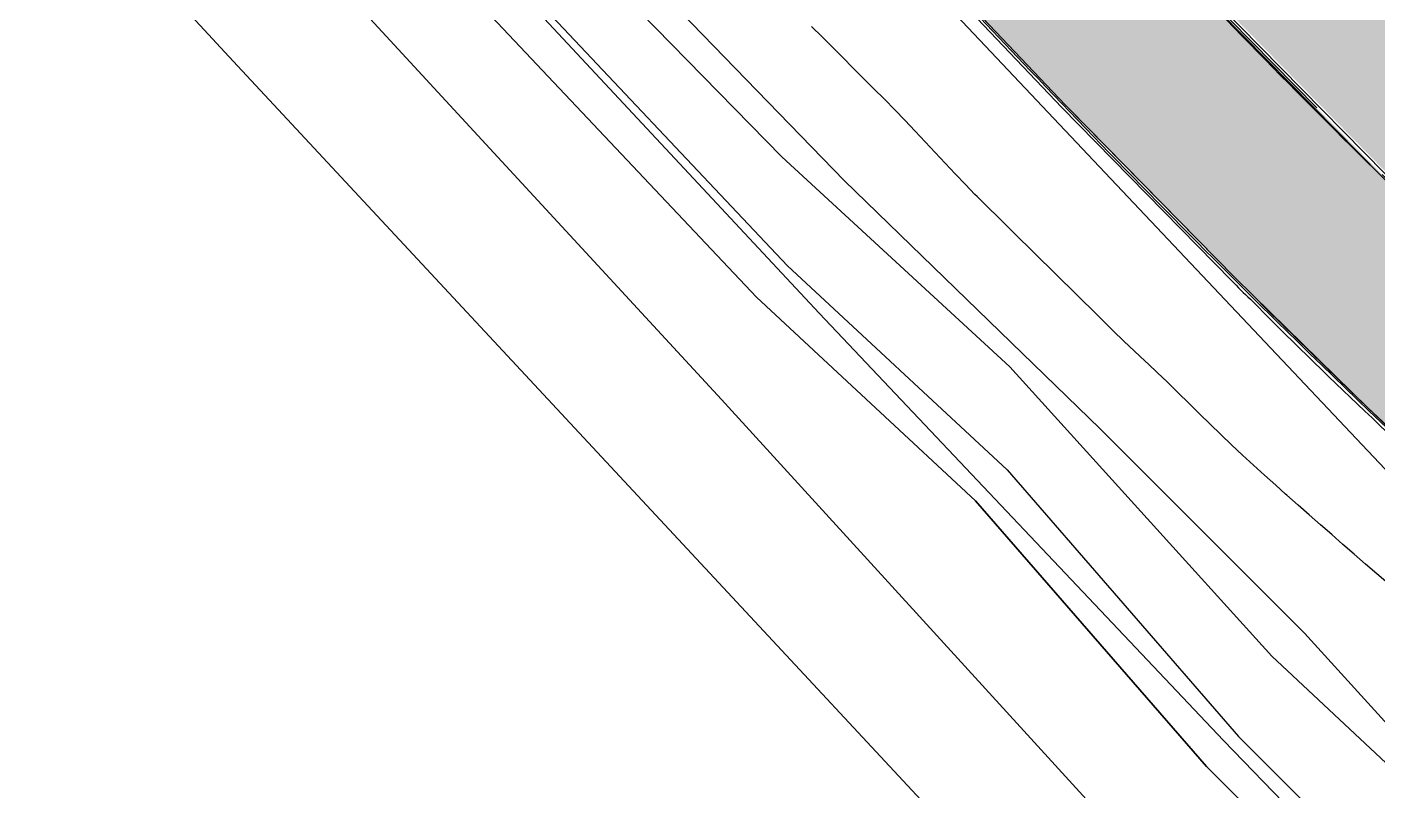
# Model space of a CAD drawing. Header units: metres. Extents: x 3 to 509016, y 4 to 6969473.
# Drawn here: x 507782.78 to 507828.73, y 6967103.92 to 6967129.88 of the extents above; entities that cross this region are included whole.
import ezdxf

# ---------------------------------------------------------------- set-up
doc = ezdxf.new("R2010")
doc.units = ezdxf.units.M
doc.linetypes.add('ISO-DASHED', pattern=[12, 8, -4])
doc.layers.add('_PROP-BDY', color=6, linetype='Continuous', plot=False)
doc.layers.add('A-FLOR', color=252, linetype='Continuous', lineweight=5)
doc.layers.add('D_UG_PIPES', color=252, linetype='EXIST_SWD', lineweight=0)
for name, color, linetype in [('EWS_BATTER TOE', 252, 'Continuous'), ('HATCH_PAVEMENT_CARPARK', 254, 'Continuous'), ('KRB_BACK', 252, 'Continuous'), ('KRB_INV BARRIER [TYPE 1]', 2, 'ISO-DASHED'), ('KRB_LIP', 252, 'Continuous'), ('mga2020bdy', 252, 'Continuous'), ('mga2020DR_UNLINED', 252, 'Continuous'), ('STRINGS LIP', 60, 'Continuous'), ('TOPO_BANK', 252, 'Continuous'), ('XREF', 7, 'Continuous')]:
    doc.layers.add(name, color=color, linetype=linetype)
doc.layers.add('HATCH_PAVEMENT_FOOTPATH', color=7, linetype='Continuous', true_color=0xffe8a3)
doc.styles.get("Standard").update_dxf_attribs({"font": 'ARIALN.TTF'})
doc.linetypes.add('EXIST_SWD', pattern='A,5,-2.5,5,-2,["SWD",Standard,S=2.5,R=0,X=0,Y=-1.25],-8,5,-2.5,5,-2.5', length=37.5)

# ---------------------------------------------------------------- blocks, each defined once
blk = doc.blocks.new('XD_HATCH')
at = {"layer": 'HATCH_PAVEMENT_CARPARK'}
h = blk.add_hatch(color=256, dxfattribs=at)
h.dxf.hatch_style = 1
edge = h.paths.add_edge_path()
edge.add_arc((507820.003, 6967266.085), 90.985, 212.49045, 214.43315, ccw=False)
edge.add_line((507743.26, 6967217.211), (507739.398, 6967223.586))
edge.add_line((507739.398, 6967223.586), (507735.794, 6967229.354))
edge.add_arc((507741.735, 6967233.063), 7.004, 130.4092, 211.9744, ccw=False)
edge.add_line((507737.195, 6967238.395), (507750.654, 6967250.094))
edge.add_line((507750.654, 6967250.094), (507741.05, 6967244.042))
edge.add_line((507741.05, 6967244.042), (507736.887, 6967241.488))
edge.add_line((507736.887, 6967241.488), (507736.596, 6967241.375))
edge.add_line((507736.596, 6967241.375), (507734.55, 6967240.12))
edge.add_line((507734.55, 6967240.12), (507731.321, 6967238.12))
edge.add_line((507731.321, 6967238.12), (507725.641, 6967234.654))
edge.add_line((507725.641, 6967234.654), (507731.043, 6967225.636))
edge.add_line((507731.043, 6967225.636), (507734.314, 6967220.406))
edge.add_line((507734.314, 6967220.406), (507740.71, 6967210.555))
edge.add_arc((507792.018, 6967243.469), 60.957, 212.67978, 223.00419)
edge.add_line((507747.44, 6967201.893), (507760.817, 6967187.542))
edge.add_line((507760.817, 6967187.542), (507809.449, 6967136.334))
edge.add_line((507809.449, 6967136.334), (507818.102, 6967127.228))
edge.add_line((507818.102, 6967127.228), (507823.852, 6967121.378))
edge.add_line((507823.852, 6967121.378), (507824.492, 6967120.745))
edge.add_arc((508006.447, 6967303.151), 257.643, 225.07103, 227.49079)
edge.add_line((507832.355, 6967113.225), (507846.232, 6967101.068))
edge.add_line((507846.232, 6967101.068), (507853.401, 6967095.287))
edge.add_line((507853.401, 6967095.287), (507861.259, 6967089.103))
edge.add_line((507861.259, 6967089.103), (507875.892, 6967078.04))
edge.add_line((507875.892, 6967078.04), (507894.996, 6967066.105))
edge.add_line((507894.996, 6967066.105), (507898.306, 6967064.422))
edge.add_arc((507903.258, 6967076.442), 13, 247.607, 320.5781)
edge.add_line((507913.301, 6967068.186), (507923.209, 6967080.381))
edge.add_line((507923.209, 6967080.381), (507928.884, 6967087.367))
edge.add_line((507928.884, 6967087.367), (507934.503, 6967094.285))
edge.add_arc((507925.6, 6967101.304), 11.338, 321.7466, 356.9562)
edge.add_arc((507925.051, 6967101.301), 11.886, 357.1121, 390.6511)
edge.add_line((507935.276, 6967107.361), (507928.355, 6967118.419))
edge.add_arc((507932.593, 6967121.072), 5, 172.2504, 212.042, ccw=False)
edge.add_line((507927.638, 6967121.746), (507927.905, 6967123.707))
edge.add_line((507927.905, 6967123.707), (507927.905, 6967123.707))
edge.add_line((507927.905, 6967123.707), (507928.222, 6967126.036))
edge.add_line((507928.222, 6967126.036), (507922.15, 6967126.731))
edge.add_line((507922.15, 6967126.731), (507921.982, 6967124.77))
edge.add_line((507921.982, 6967124.77), (507922.008, 6967120.889))
edge.add_arc((507933.653, 6967120.754), 11.645, 179.3346, 190.5058)
edge.add_arc((507935.181, 6967121.115), 13.214, 190.8395, 200.6804)
edge.add_arc((507934.907, 6967121.234), 13.001, 201.5983, 211.6011)
edge.add_line((507923.833, 6967114.422), (507928.422, 6967107.084))
edge.add_arc((507919.474, 6967101.5), 10.548, 18.5241, 31.9651, ccw=False)
edge.add_line((507929.475, 6967104.851), (507929.787, 6967103.654))
edge.add_line((507929.787, 6967103.654), (507929.949, 6967102.428))
edge.add_arc((507919.973, 6967101.735), 10, -10.2075, 3.9733, ccw=False)
edge.add_arc((507921.309, 6967101.319), 8.612, 334.462, 350.9422, ccw=False)
edge.add_line((507929.08, 6967097.606), (507928.501, 6967096.513))
edge.add_line((507928.501, 6967096.513), (507927.791, 6967095.501))
edge.add_line((507927.791, 6967095.501), (507924.256, 6967091.166))
edge.add_line((507924.256, 6967091.166), (507918.568, 6967084.191))
edge.add_line((507918.568, 6967084.191), (507911.58, 6967075.614))
edge.add_line((507911.58, 6967075.614), (507910.645, 6967074.541))
edge.add_line((507910.645, 6967074.541), (507910.131, 6967074.048))
edge.add_line((507910.131, 6967074.048), (507909.863, 6967073.813))
edge.add_line((507909.863, 6967073.813), (507909.587, 6967073.587))
edge.add_line((507909.587, 6967073.587), (507909.304, 6967073.367))
edge.add_line((507909.304, 6967073.367), (507909.013, 6967073.157))
edge.add_line((507909.013, 6967073.157), (507908.416, 6967072.764))
edge.add_line((507908.416, 6967072.764), (507907.795, 6967072.408))
edge.add_line((507907.795, 6967072.408), (507907.154, 6967072.091))
edge.add_line((507907.154, 6967072.091), (507906.825, 6967071.948))
edge.add_line((507906.825, 6967071.948), (507906.493, 6967071.814))
edge.add_line((507906.493, 6967071.814), (507905.816, 6967071.577))
edge.add_line((507905.816, 6967071.577), (507905.127, 6967071.382))
edge.add_line((507905.127, 6967071.382), (507904.429, 6967071.208))
edge.add_line((507904.429, 6967071.208), (507903.012, 6967071.034))
edge.add_line((507903.012, 6967071.034), (507901.581, 6967071.056))
edge.add_line((507901.581, 6967071.056), (507900.489, 6967071.127))
edge.add_line((507900.489, 6967071.127), (507899.41, 6967071.292))
edge.add_line((507899.41, 6967071.292), (507898.989, 6967071.383))
edge.add_line((507898.989, 6967071.383), (507898.134, 6967071.614))
edge.add_line((507898.134, 6967071.614), (507897.297, 6967071.904))
edge.add_line((507897.297, 6967071.904), (507895.368, 6967072.947))
edge.add_line((507895.368, 6967072.947), (507879.298, 6967082.987))
edge.add_line((507879.298, 6967082.987), (507866.995, 6967092.289))
edge.add_line((507866.995, 6967092.289), (507856.54, 6967100.453))
edge.add_line((507856.54, 6967100.453), (507836.168, 6967117.777))
edge.add_line((507836.168, 6967117.777), (507828.863, 6967124.875))
edge.add_line((507828.863, 6967124.875), (507821.037, 6967132.845))
edge.add_line((507821.037, 6967132.845), (507813.741, 6967140.457))
edge.add_line((507813.741, 6967140.457), (507815.658, 6967142.761))
edge.add_line((507815.658, 6967142.761), (507797.065, 6967160.683))
edge.add_line((507797.065, 6967160.683), (507795.715, 6967159.508))
edge.add_line((507795.715, 6967159.508), (507754.472, 6967202.936))
edge.add_line((507754.472, 6967202.936), (507751.459, 6967206.268))
edge.add_arc((507819.868, 6967266.093), 90.877, 214.4857, 221.17028, ccw=False)
at = {"layer": 'HATCH_PAVEMENT_FOOTPATH'}
h = blk.add_hatch(color=256, dxfattribs=at)
h.dxf.hatch_style = 1
h.paths.add_polyline_path([(507816.19, 6967141.318), (507817.315, 6967142.708), (507797.004, 6967162.328), (507795.661, 6967161.161), (507782.566, 6967176.226), (507736.687, 6967228.971), (507736.707, 6967228.989), (507736.521, 6967229.201), (507736.245, 6967228.918), (507736.554, 6967228.404), (507736.811, 6967227.975), (507737.068, 6967227.546), (507737.326, 6967227.118), (507737.583, 6967226.689), (507737.846, 6967226.25), (507738.098, 6967225.832), (507738.355, 6967225.403), (507738.613, 6967224.974), (507738.87, 6967224.546), (507739.128, 6967224.117), (507739.435, 6967223.606), (507739.647, 6967223.266), (507739.913, 6967222.842), (507740.178, 6967222.419), (507740.444, 6967221.995), (507740.709, 6967221.571), (507740.974, 6967221.147), (507741.24, 6967220.723), (507741.411, 6967220.45), (507741.505, 6967220.3), (507741.77, 6967219.876), (507742.035, 6967219.452), (507742.301, 6967219.028), (507742.566, 6967218.604), (507742.831, 6967218.18), (507743.096, 6967217.756), (507743.387, 6967217.291), (507743.629, 6967216.913), (507743.901, 6967216.494), (507744.224, 6967216), (507744.45, 6967215.66), (507744.728, 6967215.246), (507745.084, 6967214.723), (507745.292, 6967214.422), (507745.577, 6967214.012), (507745.865, 6967213.604), (507746.155, 6967213.198), (507746.447, 6967212.793), (507746.741, 6967212.39), (507747.038, 6967211.989), (507747.337, 6967211.589), (507747.638, 6967211.19), (507747.941, 6967210.794), (507748.246, 6967210.399), (507748.554, 6967210.006), (507748.863, 6967209.614), (507749.175, 6967209.224), (507749.489, 6967208.836), (507749.805, 6967208.45), (507750.123, 6967208.065), (507750.444, 6967207.683), (507750.766, 6967207.301), (507751.091, 6967206.922), (507751.417, 6967206.545), (507751.571, 6967206.368), (507751.748, 6967206.173), (507752.418, 6967205.431), (507753.089, 6967204.689), (507753.759, 6967203.947), (507754.582, 6967203.038), (507755.112, 6967202.479), (507755.8, 6967201.754), (507756.489, 6967201.029), (507757.178, 6967200.304), (507757.866, 6967199.579), (507758.555, 6967198.854), (507758.732, 6967198.667), (507759.244, 6967198.129), (507759.932, 6967197.404), (507760.621, 6967196.679), (507761.31, 6967195.953), (507761.998, 6967195.228), (507762.687, 6967194.503), (507763.375, 6967193.778), (507764.064, 6967193.053), (507764.753, 6967192.328), (507765.276, 6967191.777), (507765.441, 6967191.603), (507766.13, 6967190.878), (507766.819, 6967190.153), (507767.507, 6967189.428), (507768.196, 6967188.702), (507768.885, 6967187.977), (507769.573, 6967187.252), (507770.262, 6967186.527), (507770.951, 6967185.802), (507771.639, 6967185.077), (507772.328, 6967184.352), (507773.016, 6967183.627), (507773.705, 6967182.902), (507774.394, 6967182.176), (507775.082, 6967181.451), (507775.771, 6967180.726), (507776.46, 6967180.001), (507777.148, 6967179.276), (507777.837, 6967178.551), (507778.526, 6967177.826), (507779.214, 6967177.101), (507779.903, 6967176.376), (507780.591, 6967175.651), (507781.28, 6967174.925), (507781.969, 6967174.2), (507782.657, 6967173.475), (507783.346, 6967172.75), (507784.035, 6967172.025), (507784.723, 6967171.3), (507785.412, 6967170.575), (507786.101, 6967169.85), (507786.789, 6967169.125), (507787.478, 6967168.399), (507788.166, 6967167.674), (507788.855, 6967166.949), (507789.544, 6967166.224), (507790.232, 6967165.499), (507790.921, 6967164.774), (507791.61, 6967164.049), (507792.298, 6967163.324), (507792.987, 6967162.599), (507793.676, 6967161.874), (507794.364, 6967161.148), (507795.053, 6967160.423), (507795.725, 6967159.716), (507796.281, 6967160.199), (507797.07, 6967160.886), (507797.235, 6967160.727), (507797.955, 6967160.033), (507798.675, 6967159.339), (507799.395, 6967158.645), (507800.115, 6967157.951), (507800.835, 6967157.257), (507801.555, 6967156.563), (507802.275, 6967155.869), (507802.995, 6967155.175), (507803.715, 6967154.481), (507804.435, 6967153.787), (507805.155, 6967153.093), (507805.875, 6967152.399), (507806.595, 6967151.705), (507807.315, 6967151.011), (507808.035, 6967150.317), (507808.755, 6967149.623), (507809.475, 6967148.929), (507810.195, 6967148.235), (507810.915, 6967147.541), (507811.635, 6967146.847), (507812.355, 6967146.153), (507813.074, 6967145.459), (507813.794, 6967144.765), (507814.514, 6967144.071), (507815.234, 6967143.377), (507815.861, 6967142.774), (507815.606, 6967142.459), (507814.977, 6967141.681), (507814.348, 6967140.904), (507813.941, 6967140.466), (507814.091, 6967140.308), (507816.88, 6967137.44), (507817.569, 6967136.715), (507818.257, 6967135.99), (507818.946, 6967135.265), (507819.635, 6967134.54), (507820.323, 6967133.815), (507821.145, 6967132.95), (507821.708, 6967132.376), (507822.409, 6967131.662), (507823.11, 6967130.949), (507823.81, 6967130.235), (507824.511, 6967129.521), (507825.211, 6967128.808), (507825.912, 6967128.094), (507826.613, 6967127.381), (507827.313, 6967126.667), (507828.014, 6967125.954), (507828.714, 6967125.24), (507828.968, 6967124.982), (507829.423, 6967124.54), (507830.14, 6967123.843), (507830.858, 6967123.146), (507831.575, 6967122.449), (507832.292, 6967121.752), (507833.009, 6967121.055), (507833.726, 6967120.358), (507834.444, 6967119.662), (507835.161, 6967118.965), (507835.878, 6967118.268), (507836.269, 6967117.888), (507836.608, 6967117.6), (507837.37, 6967116.952), (507838.132, 6967116.304), (507838.893, 6967115.656), (507839.655, 6967115.009), (507840.417, 6967114.361), (507841.179, 6967113.713), (507841.941, 6967113.065), (507842.702, 6967112.417), (507843.464, 6967111.77), (507844.226, 6967111.122), (507844.988, 6967110.474), (507845.75, 6967109.826), (507846.511, 6967109.178), (507847.273, 6967108.531), (507848.035, 6967107.883), (507848.797, 6967107.235), (507849.559, 6967106.587), (507850.32, 6967105.939), (507851.082, 6967105.291), (507851.844, 6967104.644), (507852.606, 6967103.996), (507853.368, 6967103.348), (507854.129, 6967102.7), (507854.891, 6967102.052), (507855.653, 6967101.405), (507856.415, 6967100.757), (507856.635, 6967100.57), (507857.19, 6967100.136), (507857.979, 6967099.52), (507858.767, 6967098.905), (507859.555, 6967098.289), (507860.343, 6967097.674), (507861.131, 6967097.058), (507861.919, 6967096.443), (507862.707, 6967095.827), (507863.496, 6967095.212), (507864.284, 6967094.596), (507865.072, 6967093.981), (507865.86, 6967093.365), (507866.648, 6967092.75), (507867.086, 6967092.408), (507867.439, 6967092.141), (507868.236, 6967091.538), (507869.034, 6967090.935), (507869.832, 6967090.332), (507870.629, 6967089.729), (507871.427, 6967089.126), (507872.225, 6967088.523), (507873.022, 6967087.92), (507873.82, 6967087.317), (507874.618, 6967086.714), (507875.416, 6967086.111), (507876.213, 6967085.508), (507877.011, 6967084.905), (507877.809, 6967084.301), (507878.606, 6967083.698), (507879.394, 6967083.104), (507880.242, 6967082.574), (507881.09, 6967082.045), (507881.938, 6967081.515), (507882.786, 6967080.985), (507883.634, 6967080.455), (507884.482, 6967079.925), (507885.331, 6967079.395), (507886.179, 6967078.865), (507887.027, 6967078.335), (507887.875, 6967077.806), (507888.723, 6967077.276), (507889.571, 6967076.746), (507890.419, 6967076.216), (507890.786, 6967075.987), (507891.267, 6967075.686), (507892.115, 6967075.156), (507892.963, 6967074.626), (507893.811, 6967074.097), (507894.659, 6967073.567), (507895.507, 6967073.037), (507895.932, 6967072.787), (507896.368, 6967072.553), (507896.812, 6967072.337), (507897.264, 6967072.139), (507897.724, 6967071.959), (507898.191, 6967071.798), (507898.393, 6967071.735), (507898.664, 6967071.655), (507899.143, 6967071.532), (507899.625, 6967071.428), (507900.112, 6967071.343), (507900.602, 6967071.277), (507901.094, 6967071.232), (507901.587, 6967071.206), (507902.081, 6967071.2), (507902.575, 6967071.213), (507903.067, 6967071.247), (507903.173, 6967071.258), (507902.299, 6967071.964), (507902.111, 6967071.732)])
blk = doc.blocks.new('25027_BNP_Skygate Play-Sheet - 000101 - SITE PLAN')
at = {"layer": '_PROP-BDY'}
blk.add_line((-2260611, 4059444), (-2388364, 4033725), dxfattribs=at)
at = {"layer": 'A-FLOR'}
blk.add_line((-2365172, 4037845), (-2345367, 4041874), dxfattribs=at)
for points in [[(-2377291, 4035145), (-2373268, 4036119), (-2369228, 4037020), (-2365172, 4037845)], [(-2411511, 4024905), (-2400296, 4028922), (-2388868, 4032341), (-2377291, 4035145)], [(-2363580, 4032046), (-2367508, 4031247), (-2371421, 4030377), (-2375318, 4029438)]]:
    blk.add_open_spline(points, degree=3, dxfattribs=at)
blk = doc.blocks.new('XE_ARCH')
at = {"xscale": 0.001, "yscale": 0.001, "zscale": 0.001, "rotation": 121.996}
blk.add_blockref('25027_BNP_Skygate Play-Sheet - 000101 - SITE PLAN', (509988.126, 6971273.77), dxfattribs=at)
blk = doc.blocks.new('XE_LOT BOUNDARY')
at = {"layer": '_PROP-BDY'}
blk.add_line((507743.179, 6967205.643), (507832.682, 6967110.924), dxfattribs=at)
blk = doc.blocks.new('XE_SURVEY')
at = {"layer": 'D_UG_PIPES', "flags": 128}
for points in [[(507741.016, 6967200.273), (507747.15, 6967192.291), (507752.549, 6967184.499), (507759.944, 6967176.492), (507766.427, 6967169.447), (507773.421, 6967161.557), (507780.398, 6967154.335), (507787.332, 6967147.004), (507794.664, 6967139.504), (507801.475, 6967132.601), (507808.45, 6967125.472), (507816.205, 6967118.339), (507825.113, 6967108.507), (507830.763, 6967103.224), (507837.747, 6967095.978), (507845.761, 6967088.945), (507853.422, 6967082.201), (507862.041, 6967076.014), (507870.746, 6967069.366), (507880.15, 6967063.579), (507889.541, 6967057.221), (507901.227, 6967052.696), (507905.257, 6967050.845), (507911.912, 6967049.364), (507914.386, 6967050.745), (507920.711, 6967053.97), (507930.606, 6967058.671), (507939.398, 6967065.326), (507941.267, 6967069.526), (507940.877, 6967073.658)], [(507908.319, 6967041.023), (507901.156, 6967044.393), (507883.532, 6967052.311), (507865.913, 6967063.234), (507849.428, 6967075.402), (507831.886, 6967089.689), (507819.758, 6967102.605), (507806.403, 6967117.23), (507792.952, 6967131.789), (507779.254, 6967146.506), (507765.695, 6967161.128), (507752.359, 6967175.722), (507738.578, 6967190.613), (507734.186, 6967195.231)], [(507730.39, 6967192.149), (507734.956, 6967187.093), (507748.424, 6967172.325), (507762.335, 6967157.828), (507776.089, 6967143.52), (507789.792, 6967128.719), (507803.398, 6967114.121), (507817.013, 6967099.51), (507829.191, 6967086.966), (507847.66, 6967072.393), (507863.731, 6967060.243), (507881.366, 6967049.225), (507899.904, 6967040.191)], [(507768.759, 6967163.807), (507782.55, 6967149.274), (507796.255, 6967134.593), (507809.724, 6967120.162), (507823.467, 6967105.637), (507835.978, 6967092.724), (507852.924, 6967078.553), (507868.827, 6967066.212), (507885.411, 6967055.6), (507902.91, 6967047.634), (507908.977, 6967044.532)]]:
    blk.add_lwpolyline(points, dxfattribs=at)
at = {"layer": 'mga2020bdy'}
blk.add_polyline3d([(507828.052, 6967099.593, 2.613), (507822.89, 6967104.75, 2.549), (507815.036, 6967113.788, 2.686), (507807.592, 6967120.707, 2.696), (507798.204, 6967130.642, 2.706), (507791.744, 6967137.916, 2.836), (507781.885, 6967148.136, 2.841)], dxfattribs=at)
at = {"layer": 'mga2020DR_UNLINED'}
for points in [[(507719.655, 6967221.477, 3.001), (507726.83, 6967211.173, 2.942), (507733.314, 6967202.941, 2.908), (507742.556, 6967192.306, 2.95), (507748.036, 6967186.574, 2.922), (507759.449, 6967174.233, 2.823), (507766.835, 6967165.905, 2.91), (507776.754, 6967155.916, 2.926), (507782.976, 6967149.165, 2.841), (507792.845, 6967138.935, 2.836), (507799.31, 6967131.655, 2.706), (507808.649, 6967121.772, 2.696), (507816.116, 6967114.832, 2.686), (507823.987, 6967105.773, 2.549), (507829.108, 6967100.656, 2.613), (507837.266, 6967092.595, 2.659), (507844.835, 6967085.994, 2.546), (507855.938, 6967076.896, 2.622), (507862.665, 6967071.986, 2.527), (507870.951, 6967065.735, 2.562), (507888.287, 6967056.493, 2.548), (507894.371, 6967052.844, 2.434), (507903.927, 6967049.994, 2.542)], [(507718.425, 6967220.62, 3.001), (507725.624, 6967210.28, 2.942), (507732.158, 6967201.984, 2.908), (507741.448, 6967191.296, 2.95), (507746.943, 6967185.547, 2.922), (507758.338, 6967173.226, 2.823), (507765.741, 6967164.879, 2.91), (507775.67, 6967154.879, 2.926), (507781.885, 6967148.136, 2.841), (507791.744, 6967137.916, 2.836), (507798.204, 6967130.642, 2.706), (507807.592, 6967120.707, 2.696), (507815.036, 6967113.788, 2.686), (507822.89, 6967104.75, 2.549), (507828.052, 6967099.593, 2.613), (507836.245, 6967091.495, 2.659), (507843.867, 6967084.849, 2.546), (507855.02, 6967075.71, 2.622), (507861.771, 6967070.782, 2.527), (507870.142, 6967064.468, 2.562), (507887.548, 6967055.187, 2.548), (507893.762, 6967051.462, 2.434), (507903.498, 6967048.557, 2.542)]]:
    blk.add_polyline3d(points, dxfattribs=at)
at = {"layer": 'TOPO_BANK'}
blk.add_polyline3d([(507723.895, 6967222.829, 4.371), (507730.134, 6967214.871, 4.105), (507737.489, 6967203.859, 3.688), (507743.512, 6967195.586, 3.655), (507750.898, 6967187.875, 3.554), (507760.503, 6967177.016, 3.598), (507770.647, 6967167.036, 3.639), (507777.921, 6967158.471, 3.477), (507785.998, 6967150.322, 3.457), (507794.026, 6967141.443, 3.458), (507803.174, 6967132.304, 3.515), (507810.571, 6967124.666, 3.543), (507819.277, 6967116.234, 3.546), (507826.23, 6967109.289, 3.707), (507832.809, 6967102.051, 3.721)], dxfattribs=at)
blk = doc.blocks.new('XD_DESIGN_1')
at = {"layer": 'EWS_BATTER TOE'}
blk.add_polyline3d([(507829.07, 6967110.973, 3.762), (507828.685, 6967111.303, 3.754), (507828.3, 6967111.635, 3.745), (507827.917, 6967111.967, 3.736), (507827.533, 6967112.3, 3.728), (507827.151, 6967112.634, 3.719), (507826.769, 6967112.968, 3.71), (507826.388, 6967113.303, 3.701), (507826.007, 6967113.64, 3.693), (507825.627, 6967113.976, 3.684), (507825.585, 6967114.014, 3.683), (507825.248, 6967114.314, 3.675), (507824.869, 6967114.653, 3.667), (507824.492, 6967114.992, 3.658), (507824.114, 6967115.332, 3.65), (507823.746, 6967115.682, 3.645), (507823.381, 6967116.034, 3.642), (507823.017, 6967116.388, 3.638), (507822.653, 6967116.742, 3.635), (507822.29, 6967117.097, 3.632), (507821.928, 6967117.453, 3.628), (507821.567, 6967117.81, 3.625), (507821.566, 6967117.811, 3.625), (507821.215, 6967118.144, 3.622), (507820.923, 6967118.422, 3.619), (507820.813, 6967118.526, 3.618), (507820.449, 6967118.869, 3.615), (507820.085, 6967119.213, 3.611), (507819.725, 6967119.56, 3.609), (507819.369, 6967119.91, 3.609), (507819.012, 6967120.261, 3.609), (507818.656, 6967120.612, 3.609), (507818.299, 6967120.962, 3.609), (507817.943, 6967121.313, 3.609), (507817.586, 6967121.664, 3.609), (507817.23, 6967122.014, 3.609), (507816.873, 6967122.365, 3.609), (507816.517, 6967122.716, 3.609), (507816.16, 6967123.067, 3.609), (507815.804, 6967123.417, 3.609), (507815.447, 6967123.768, 3.609), (507815.091, 6967124.119, 3.609), (507815.013, 6967124.195, 3.609), (507814.695, 6967124.528, 3.61), (507814.352, 6967124.892, 3.614), (507814.01, 6967125.256, 3.617), (507813.667, 6967125.62, 3.62), (507813.324, 6967125.984, 3.624), (507812.982, 6967126.348, 3.627), (507812.639, 6967126.712, 3.63), (507812.292, 6967127.072, 3.632), (507811.939, 6967127.426, 3.63), (507811.585, 6967127.78, 3.628), (507811.232, 6967128.134, 3.627), (507810.879, 6967128.488, 3.625), (507810.526, 6967128.843, 3.624), (507810.172, 6967129.197, 3.622), (507809.819, 6967129.551, 3.621), (507809.466, 6967129.905, 3.619)], dxfattribs=at)
at = {"layer": 'KRB_BACK'}
for points in [[(507750.752, 6967249.981), (507737.237, 6967238.233, 0.392592), (507736.258, 6967228.895), (507739.433, 6967223.608), (507741.411, 6967220.45), (507744.224, 6967216), (507745.08, 6967214.729), (507746.816, 6967212.288), (507750.525, 6967207.586), (507751.5, 6967206.449), (507754.582, 6967203.038), (507758.732, 6967198.667), (507761.052, 6967196.224), (507780.321, 6967175.909), (507795.675, 6967159.715), (507797.02, 6967160.885), (507815.803, 6967142.764), (507813.941, 6967140.466), (507821.903, 6967132.075), (507828.962, 6967124.907), (507836.209, 6967117.974), (507843.645, 6967111.274), (507851.269, 6967104.806), (507859.071, 6967098.556)], [(507725.564, 6967234.491), (507725.975, 6967233.805), (507730.915, 6967225.558), (507734.187, 6967220.326), (507740.584, 6967210.474), (507742.858, 6967207.173), (507743.761, 6967205.981), (507744.552, 6967204.984), (507745.84, 6967203.448), (507747.33, 6967201.791), (507760.708, 6967187.439), (507775.887, 6967171.455), (507776.507, 6967170.803), (507791.256, 6967155.273), (507799.725, 6967146.355, 0.003151), (507809.341, 6967136.231), (507817.977, 6967127.143), (507823.746, 6967121.272, 0.029446), (507824.386, 6967120.638, 0.01055), (507828.28, 6967116.835, 0.01055), (507832.248, 6967113.12), (507839.772, 6967106.528), (507846.135, 6967100.953)]]:
    blk.add_lwpolyline(points, format="xyb", dxfattribs=at)
at = {"layer": 'KRB_LIP'}
blk.add_lwpolyline([(507750.654, 6967250.094), (507737.138, 6967238.346, 0.392048), (507736.13, 6967228.818), (507739.306, 6967223.529), (507744.961, 6967214.638), (507751.459, 6967206.268), (507754.472, 6967202.936), (507758.623, 6967198.564), (507765.167, 6967191.673), (507795.665, 6967159.508), (507797.015, 6967160.682), (507815.6, 6967142.752), (507813.741, 6967140.457), (507821.796, 6967131.971), (507828.856, 6967124.8), (507836.107, 6967117.864), (507843.547, 6967111.161), (507851.174, 6967104.69), (507858.979, 6967098.438)], format="xyb", dxfattribs=at)
blk.add_lwpolyline([(507725.641, 6967234.654), (507726.104, 6967233.882), (507731.043, 6967225.636), (507734.314, 6967220.406), (507740.71, 6967210.555), (507743.879, 6967206.077), (507744.669, 6967205.076), (507745.958, 6967203.544), (507747.44, 6967201.893), (507760.817, 6967187.542), (507775.996, 6967171.559), (507776.616, 6967170.906), (507791.364, 6967155.376), (507802.563, 6967143.585), (507809.449, 6967136.334), (507818.102, 6967127.228), (507823.852, 6967121.378), (507824.492, 6967120.745), (507828.39, 6967116.928), (507832.355, 6967113.225), (507846.232, 6967101.068)], dxfattribs=at)
at = {"layer": 'STRINGS LIP', "color": 60, "linetype": 'Continuous', "lineweight": -3}
for points in [[(507858.979, 6967098.438, 4.98), (507851.174, 6967104.69, 4.98), (507843.547, 6967111.161, 4.98), (507836.107, 6967117.864, 4.98), (507828.856, 6967124.8, 4.98), (507821.796, 6967131.971, 4.98), (507813.741, 6967140.457, 5), (507815.6, 6967142.752, 5.03), (507797.015, 6967160.682, 5.034), (507795.665, 6967159.508, 5.016), (507765.167, 6967191.673, 5.015)], [(507846.232, 6967101.068, 4.977), (507832.355, 6967113.225, 4.884), (507831.355, 6967114.147, 4.878), (507830.36, 6967115.074, 4.871), (507829.369, 6967116.006, 4.864), (507828.384, 6967116.943, 4.857), (507827.403, 6967117.886, 4.85), (507826.428, 6967118.834, 4.844), (507825.457, 6967119.787, 4.837), (507824.492, 6967120.745, 4.83), (507823.852, 6967121.378, 4.83), (507818.102, 6967127.228, 4.876), (507809.449, 6967136.334, 4.938), (507802.563, 6967143.585, 4.988), (507791.364, 6967155.376, 4.907), (507776.616, 6967170.906, 4.8)]]:
    blk.add_polyline3d(points, dxfattribs=at)
blk = doc.blocks.new('XD_DESIGN_2')
at = {"layer": 'EWS_BATTER TOE'}
blk.add_polyline3d([(507829.07, 6967110.973, 3.762), (507828.685, 6967111.303, 3.754), (507828.3, 6967111.635, 3.745), (507827.917, 6967111.967, 3.736), (507827.533, 6967112.3, 3.728), (507827.151, 6967112.634, 3.719), (507826.769, 6967112.968, 3.71), (507826.388, 6967113.303, 3.701), (507826.007, 6967113.64, 3.693), (507825.627, 6967113.976, 3.684), (507825.585, 6967114.014, 3.683), (507825.248, 6967114.314, 3.675), (507824.869, 6967114.653, 3.667), (507824.492, 6967114.992, 3.658), (507824.114, 6967115.332, 3.65), (507823.746, 6967115.682, 3.645), (507823.381, 6967116.034, 3.642), (507823.017, 6967116.388, 3.638), (507822.653, 6967116.742, 3.635), (507822.29, 6967117.097, 3.632), (507821.928, 6967117.453, 3.628), (507821.567, 6967117.81, 3.625), (507821.566, 6967117.811, 3.625), (507821.215, 6967118.144, 3.622), (507820.923, 6967118.422, 3.619), (507820.813, 6967118.526, 3.618), (507820.449, 6967118.869, 3.615), (507820.085, 6967119.213, 3.611), (507819.725, 6967119.56, 3.609), (507819.369, 6967119.91, 3.609), (507819.012, 6967120.261, 3.609), (507818.656, 6967120.612, 3.609), (507818.299, 6967120.962, 3.609), (507817.943, 6967121.313, 3.609), (507817.586, 6967121.664, 3.609), (507817.23, 6967122.014, 3.609), (507816.873, 6967122.365, 3.609), (507816.517, 6967122.716, 3.609), (507816.16, 6967123.067, 3.609), (507815.804, 6967123.417, 3.609), (507815.447, 6967123.768, 3.609), (507815.091, 6967124.119, 3.609), (507815.013, 6967124.195, 3.609), (507814.695, 6967124.528, 3.61), (507814.352, 6967124.892, 3.614), (507814.01, 6967125.256, 3.617), (507813.667, 6967125.62, 3.62), (507813.324, 6967125.984, 3.624), (507812.982, 6967126.348, 3.627), (507812.639, 6967126.712, 3.63), (507812.292, 6967127.072, 3.632), (507811.939, 6967127.426, 3.63), (507811.585, 6967127.78, 3.628), (507811.232, 6967128.134, 3.627), (507810.879, 6967128.488, 3.625), (507810.526, 6967128.843, 3.624), (507810.172, 6967129.197, 3.622), (507809.819, 6967129.551, 3.621), (507809.466, 6967129.905, 3.619)], dxfattribs=at)
at = {"layer": 'KRB_BACK'}
for points in [[(507750.752, 6967249.981), (507737.237, 6967238.233, 0.392592), (507736.258, 6967228.895), (507739.433, 6967223.608), (507741.411, 6967220.45), (507744.224, 6967216), (507745.08, 6967214.729), (507746.816, 6967212.288), (507750.525, 6967207.586), (507751.5, 6967206.449), (507754.582, 6967203.038), (507758.732, 6967198.667), (507761.052, 6967196.224), (507780.321, 6967175.909), (507795.675, 6967159.715), (507797.02, 6967160.885), (507815.803, 6967142.764), (507813.941, 6967140.466), (507821.903, 6967132.075), (507828.962, 6967124.907), (507836.209, 6967117.974), (507843.645, 6967111.274), (507851.269, 6967104.806), (507859.071, 6967098.556)], [(507725.564, 6967234.491), (507725.975, 6967233.805), (507730.915, 6967225.558), (507734.187, 6967220.326), (507740.584, 6967210.474), (507742.858, 6967207.173), (507743.761, 6967205.981), (507744.552, 6967204.984), (507745.84, 6967203.448), (507747.33, 6967201.791), (507760.708, 6967187.439), (507775.887, 6967171.455), (507776.507, 6967170.803), (507791.256, 6967155.273), (507799.725, 6967146.355, 0.003151), (507809.341, 6967136.231), (507817.977, 6967127.143), (507823.746, 6967121.272, 0.029446), (507824.386, 6967120.638, 0.01055), (507828.28, 6967116.835, 0.01055), (507832.248, 6967113.12), (507839.772, 6967106.528), (507846.135, 6967100.953)]]:
    blk.add_lwpolyline(points, format="xyb", dxfattribs=at)
at = {"layer": 'KRB_LIP'}
blk.add_lwpolyline([(507750.654, 6967250.094), (507737.138, 6967238.346, 0.392048), (507736.13, 6967228.818), (507739.306, 6967223.529), (507744.961, 6967214.638), (507751.459, 6967206.268), (507754.472, 6967202.936), (507758.623, 6967198.564), (507765.167, 6967191.673), (507795.665, 6967159.508), (507797.015, 6967160.682), (507815.6, 6967142.752), (507813.741, 6967140.457), (507821.796, 6967131.971), (507828.856, 6967124.8), (507836.107, 6967117.864), (507843.547, 6967111.161), (507851.174, 6967104.69), (507858.979, 6967098.438)], format="xyb", dxfattribs=at)
blk.add_lwpolyline([(507725.641, 6967234.654), (507726.104, 6967233.882), (507731.043, 6967225.636), (507734.314, 6967220.406), (507740.71, 6967210.555), (507743.879, 6967206.077), (507744.669, 6967205.076), (507745.958, 6967203.544), (507747.44, 6967201.893), (507760.817, 6967187.542), (507775.996, 6967171.559), (507776.616, 6967170.906), (507791.364, 6967155.376), (507802.563, 6967143.585), (507809.449, 6967136.334), (507818.102, 6967127.228), (507823.852, 6967121.378), (507824.492, 6967120.745), (507828.39, 6967116.928), (507832.355, 6967113.225), (507846.232, 6967101.068)], dxfattribs=at)
at = {"layer": 'STRINGS LIP', "color": 60, "linetype": 'Continuous', "lineweight": -3}
for points in [[(507858.979, 6967098.438, 4.98), (507851.174, 6967104.69, 4.98), (507843.547, 6967111.161, 4.98), (507836.107, 6967117.864, 4.98), (507828.856, 6967124.8, 4.98), (507821.796, 6967131.971, 4.98), (507813.741, 6967140.457, 5), (507815.6, 6967142.752, 5.03), (507797.015, 6967160.682, 5.034), (507795.665, 6967159.508, 5.016), (507765.167, 6967191.673, 5.015)], [(507846.232, 6967101.068, 4.977), (507832.355, 6967113.225, 4.884), (507831.355, 6967114.147, 4.878), (507830.36, 6967115.074, 4.871), (507829.369, 6967116.006, 4.864), (507828.384, 6967116.943, 4.857), (507827.403, 6967117.886, 4.85), (507826.428, 6967118.834, 4.844), (507825.457, 6967119.787, 4.837), (507824.492, 6967120.745, 4.83), (507823.852, 6967121.378, 4.83), (507818.102, 6967127.228, 4.876), (507809.449, 6967136.334, 4.938), (507802.563, 6967143.585, 4.988), (507791.364, 6967155.376, 4.907), (507776.616, 6967170.906, 4.8)]]:
    blk.add_polyline3d(points, dxfattribs=at)

msp = doc.modelspace()

# ---------------------------------------------------------------- linework, layer by layer
at = {"layer": 'KRB_INV BARRIER [TYPE 1]'}
for points in [[(507752.091, 6967251.316), (507737.214, 6967238.373, 0.075867), (507735.823, 6967236.784, 0.075867), (507734.97, 6967234.852, 0.075867), (507734.732, 6967232.753, 0.075867), (507735.131, 6967230.679, 0.075867), (507736.13, 6967228.818), (507739.306, 6967223.529), (507743.26, 6967217.211, 0.008477), (507744.961, 6967214.638, 0.014585), (507748.088, 6967210.358, 0.014585), (507751.459, 6967206.268), (507754.472, 6967202.936), (507758.623, 6967198.564), (507765.167, 6967191.673), (507795.715, 6967159.508), (507797.065, 6967160.683), (507815.658, 6967142.761), (507813.8, 6967140.466), (507821.037, 6967132.845), (507828.863, 6967124.875), (507836.168, 6967117.777), (507856.54, 6967100.453)], [(507846.232, 6967101.068), (507832.355, 6967113.225, -0.010559), (507824.492, 6967120.745), (507823.852, 6967121.378), (507818.102, 6967127.228), (507809.449, 6967136.334), (507802.563, 6967143.585), (507791.364, 6967155.376), (507776.616, 6967170.906), (507775.996, 6967171.559), (507760.817, 6967187.542), (507747.44, 6967201.893, -0.022528), (507743.88, 6967206.073, -0.022528), (507740.71, 6967210.555), (507734.314, 6967220.406), (507731.043, 6967225.636), (507726.104, 6967233.882), (507725.641, 6967234.654)]]:
    msp.add_lwpolyline(points, format="xyb", dxfattribs=at)

# ---------------------------------------------------------------- block references
for name in ['XD_HATCH', 'XE_ARCH', 'XE_SURVEY']:
    msp.add_blockref(name, (0, 0))
at = {"layer": 'XREF'}
for name in ['XD_HATCH', 'XE_ARCH', 'XE_SURVEY', 'XE_LOT BOUNDARY']:
    msp.add_blockref(name, (0, 0), dxfattribs=at)

# ---------------------------------------------------------------- next in the draw order: block references
msp.add_blockref('XD_DESIGN_1', (0, 0))

# ---------------------------------------------------------------- next in the draw order: block references
msp.add_blockref('XD_DESIGN_2', (0, 0), dxfattribs=at)

doc.saveas('drawing.dxf')
